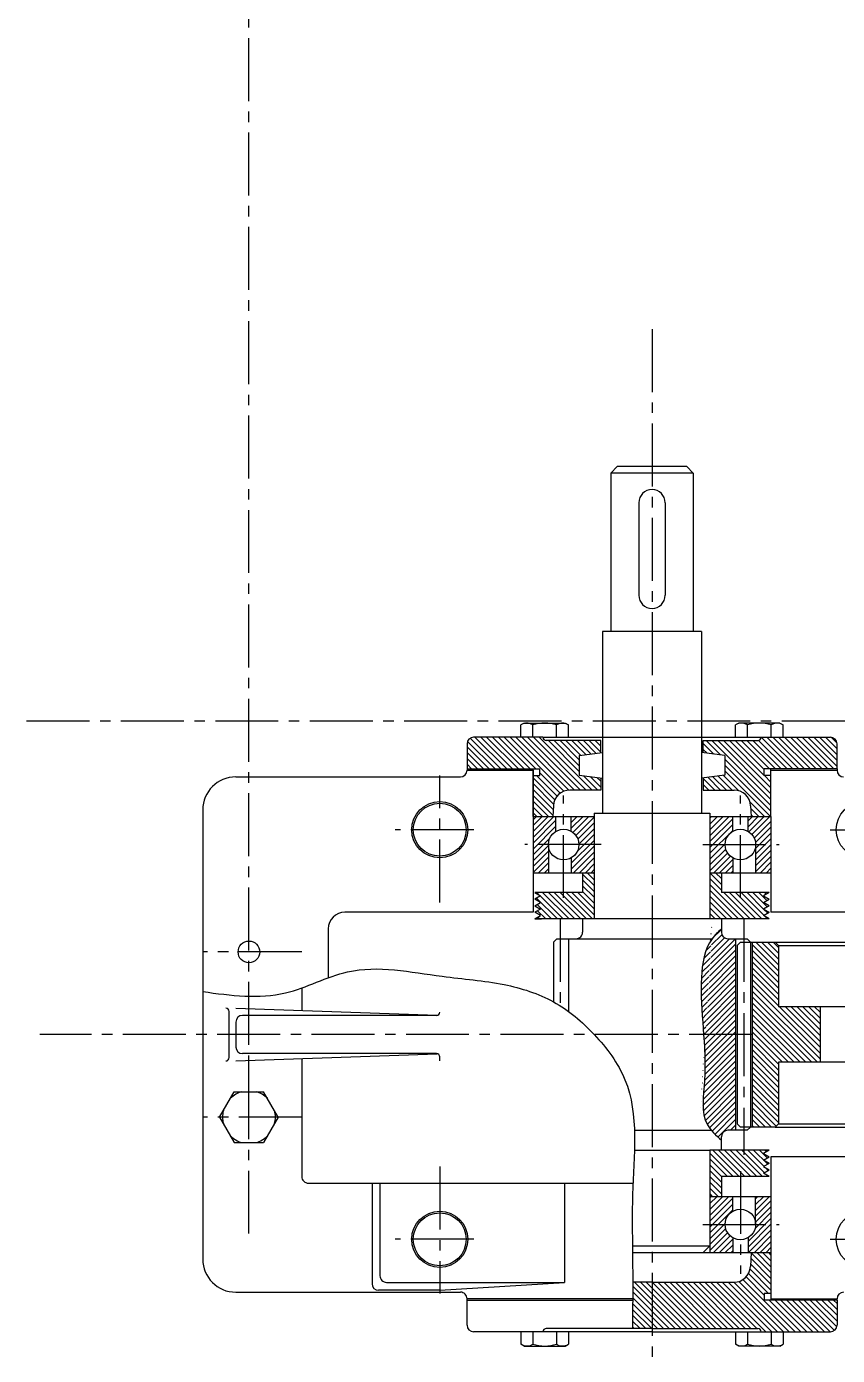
# Model space of a CAD drawing. Header units: inches. Extents: x -1077 to 1679, y -2224 to 594.
# Drawn here: x -36.8 to 208.6, y -2013.2 to -1610.9 of the extents above; entities that cross this region are included whole.
import ezdxf

# ---------------------------------------------------------------- set-up
doc = ezdxf.new("R2010")
doc.units = ezdxf.units.IN
doc.header["$MEASUREMENT"] = 0
doc.linetypes.add('CENTER2', pattern=[28.575000000000003, 19.05, -3.175, 3.175, -3.175])
for name, color, linetype in [('中心线', 10, 'CENTER2'), ('剖面层', 4, 'Continuous'), ('粗实线', 5, 'Continuous')]:
    doc.layers.add(name, color=color, linetype=linetype)
pattern_1 = [(45, (0, 0), (-0.8838834764831844, 0.8838834764831844), [])]
pattern_2 = [(135, (0, 0), (-0.8838834764831844, -0.8838834764831844), [])]

msp = doc.modelspace()

# ---------------------------------------------------------------- hatches: boundary and pattern name
at = {"layer": '剖面层'}
h = msp.add_hatch(dxfattribs=at)
h.set_pattern_fill('ANSI31', color=256, scale=10, angle=90)
h.set_pattern_definition(pattern_2)
h.paths.add_polyline_path([(198.5027397935619, -1826.023934637866), (185.5027397935619, -1826.023934637866, -0.4142135623730951), (184.5027397935619, -1827.023934637866), (168.0027397935621, -1827.023934637866), (168.0027397935621, -1830.725834991997), (174.5027397935619, -1831.523934637866), (174.5027397935619, -1837.523934637866), (168.0027397935621, -1838.322034283735), (168.0027397935622, -1842.023934637866), (177.3464936964214, -1842.023934637866, -0.3996556435778324), (182.3402553909244, -1846.774246555422), (182.5027397935619, -1850.023934637866), (188.5027397935619, -1850.023934637866), (188.5027397935619, -1837.623934637866), (186.5027397935619, -1837.623934637866), (186.5027397935619, -1835.623934637866), (198.5027397935619, -1835.623934637866)])
h.paths.add_polyline_path([(208.5027397935619, -1828.023934637866, 0.4142135623730951), (206.5027397935619, -1826.023934637866), (198.5027397935619, -1826.023934637866), (198.5027397935619, -1835.623934637866), (203.0027397935619, -1835.623934637866), (208.5027397935619, -1835.623934637866)])
h.paths.add_polyline_path([(130.5027397935619, -1831.523934637866), (137.0027397935617, -1830.725834991997), (137.0027397935617, -1827.023934637866), (120.5027397935619, -1827.023934637866, -0.414213562373096), (119.5027397935619, -1826.023934637866), (106.5027397935619, -1826.023934637866), (106.5027397935619, -1835.623934637866), (118.5027397935619, -1835.623934637866), (118.5027397935619, -1837.623934637866), (116.5027397935619, -1837.623934637866), (116.5027397935619, -1850.023934637866), (122.5027397935619, -1850.023934637866), (122.6652241961994, -1846.774246555422, -0.3996556435778316), (127.6589858907024, -1842.023934637866), (137.0027397935615, -1842.023934637866), (137.0027397935616, -1838.322034283735), (130.5027397935619, -1837.523934637866)])
h.paths.add_polyline_path([(106.5027397935619, -1826.023934637866), (98.50273979356189, -1826.023934637866, 0.4142135623730951), (96.50273979356189, -1828.023934637866), (96.50273979356189, -1835.623934637866), (102.0027397935619, -1835.623934637866), (106.5027397935619, -1835.623934637866)])
h = msp.add_hatch(dxfattribs=at)
h.set_pattern_fill('ANSI31', color=256, scale=10)
h.set_pattern_definition(pattern_1)
h.paths.add_polyline_path([(135.0027397935619, -1850.023934637866), (128.0815456141368, -1850.023934637866), (128.0815456141367, -1854.52802567368, -0.2668573830482483), (130.377739793562, -1858.523934637866), (135.0027397935619, -1858.523934637866)])
h.paths.add_polyline_path([(135.0027397935619, -1858.523934637866), (130.377739793562, -1858.523934637866, -0.2668573830482483), (128.0815456141367, -1862.519843602051), (128.0815456141367, -1867.023934637866), (135.0027397935619, -1867.023934637866)])
h.paths.add_polyline_path([(121.127739793562, -1858.523934637866), (116.5027397935619, -1858.523934637866), (116.5027397935619, -1867.023934637866), (121.127739793562, -1867.023934637866)])
h.paths.add_polyline_path([(123.4402397935619, -1854.518567145363), (123.440239793562, -1850.023934637866), (116.5027397935619, -1850.023934637866), (116.5027397935619, -1858.523934637866), (121.127739793562, -1858.523934637866, -0.2679491924311208)])
h.paths.add_polyline_path([(176.9239339729871, -1850.023934637866), (170.0027397935619, -1850.023934637866), (170.0027397935619, -1858.523934637866), (174.6277397935619, -1858.523934637866, -0.2668573830482483), (176.9239339729872, -1854.52802567368)])
h.paths.add_polyline_path([(188.5027397935618, -1850.023934637866), (181.5652397935619, -1850.023934637866), (181.5652397935619, -1854.518567145363, -0.2679491924311208), (183.8777397935619, -1858.523934637866), (188.5027397935618, -1858.523934637866)])
h.paths.add_polyline_path([(188.5027397935618, -1858.523934637866), (183.8777397935619, -1858.523934637866), (183.8777397935619, -1867.023934637866), (188.5027397935618, -1867.023934637866)])
h.paths.add_polyline_path([(176.9239339729871, -1862.519843602051, -0.2668573830482464), (174.6277397935619, -1858.523934637866), (170.0027397935619, -1858.523934637866), (170.0027397935618, -1867.023934637866), (176.9239339729871, -1867.023934637866)])
h = msp.add_hatch(dxfattribs=at)
h.set_pattern_fill('ANSI31', color=256, scale=10, angle=90)
h.set_pattern_definition(pattern_2)
h.paths.add_polyline_path([(188.0027397935619, -1879.023934637866), (186.2706889859925, -1878.023934637867), (188.0027397935608, -1877.023934637866), (186.2706889859925, -1876.023934637865), (188.0027397935619, -1875.023934637866), (186.270688985993, -1874.023934637866), (188.0027397935619, -1873.023934637866), (173.5027397935619, -1873.023934637866), (173.5027397935619, -1867.023934637866), (170.0027397935618, -1867.023934637866), (170.0027397935618, -1881.023934637866), (188.0027397935619, -1881.023934637866), (186.270688985993, -1880.023934637866)])
h.paths.add_polyline_path([(135.0027397935619, -1867.023934637866), (131.5027397935619, -1867.023934637866), (131.5027397935619, -1873.023934637866), (117.0027397935619, -1873.023934637866), (118.7347906011307, -1874.023934637866), (117.0027397935619, -1875.023934637866), (118.7347906011313, -1876.023934637865), (117.0027397935629, -1877.023934637866), (118.7347906011313, -1878.023934637867), (117.0027397935619, -1879.023934637866), (118.7347906011307, -1880.023934637866), (117.0027397935619, -1881.023934637866), (135.0027397935619, -1881.023934637866)])
h = msp.add_hatch(dxfattribs=at)
h.set_pattern_fill('ANSI31', color=256, scale=10)
h.set_pattern_definition(pattern_1)
edge = h.paths.add_edge_path()
edge.add_line((177.8262397935618, -1887.023934637866), (175.5027397935619, -1887.023934637866))
edge.add_arc((175.5027397935619, -1885.023934637866), 2, 180, 270, ccw=False)
edge.add_line((173.5027397935619, -1885.023934637866), (173.5027397935619, -1884.023934637866))
edge.add_spline(control_points=[(173.5027397935619, -1884.023934637866), (172.4939312572051, -1884.980292164762), (171.4851227208483, -1885.936649691658), (170.6781657049432, -1887.023934637866)], knot_values=[0, 0, 0, 0, 4.120463418366456, 4.120463418366456, 4.120463418366456, 4.120463418366456], degree=3, periodic=0)
edge.add_spline(control_points=[(170.6781657049428, -1887.023934637866), (168.3041196905297, -1890.222697945204), (166.0621066211942, -1905.713363952375), (170.0567945637528, -1923.082511050015), (167.0770805416842, -1940.392576480949), (170.0224916526627, -1944.479951466512), (170.4793022168592, -1945.023934637866)], knot_values=[4.120463418366437, 4.120463418367109, 4.120463418367109, 4.120463418367109, 16.24275687775018, 47.46852893032376, 60.8919792739131, 63.04547159645701, 63.04547159645701, 63.04547159645701, 63.04547159645701], degree=3, periodic=0)
edge.add_spline(control_points=[(170.4793022168592, -1945.023934637866), (171.3632673223336, -1946.076585734688), (172.4330035579478, -1947.050260186277), (173.5027397935619, -1948.023934637866)], knot_values=[63.04547159645701, 63.04547159645701, 63.04547159645701, 63.04547159645701, 67.21265208052579, 67.21265208052579, 67.21265208052579, 67.21265208052579], degree=3, periodic=0)
edge.add_line((173.5027397935619, -1948.023934637866), (173.5027397935619, -1947.023934637866))
edge.add_arc((175.5027397935619, -1947.023934637866), 2, 90, 180, ccw=False)
edge.add_line((175.5027397935619, -1945.023934637866), (177.8262397935619, -1945.023934637866))
edge.add_line((177.8262397935619, -1945.023934637866), (177.8262397935618, -1887.023934637866))
h = msp.add_hatch(dxfattribs=at)
h.set_pattern_fill('ANSI31', color=256, scale=10, angle=90)
h.set_pattern_definition(pattern_2)
h.paths.add_polyline_path([(258.502739793562, -1889.023934637866), (257.502739793562, -1888.023934637866), (256.0027397935619, -1888.023934637866), (242.1027397935619, -1888.023934637866), (241.1027397935619, -1889.023934637866), (241.102739793562, -1907.623934637866), (228.5336147935618, -1907.623934637865), (228.5336147935619, -1924.423934637865), (241.1027397935619, -1924.423934637866), (241.1027397935619, -1943.023934637866), (242.1027397935619, -1944.023934637866), (257.502739793562, -1944.023934637866), (258.502739793562, -1943.023934637866)])
h.paths.add_polyline_path([(203.3953647935619, -1907.623934637865), (190.8262397935629, -1907.623934637865), (190.8262397935636, -1889.023934637867), (189.8262397935637, -1888.023934637867), (182.8262397935619, -1888.023934637867), (182.8262397935619, -1944.023934637866), (189.8262397935615, -1944.023934637866), (190.8262397935615, -1943.023934637866), (190.8262397935623, -1924.423934637864), (203.3953647935619, -1924.423934637864)])
h.paths.add_polyline_path([(346.471864793562, -1907.623934637866), (333.9027397935618, -1907.623934637866), (333.9027397935619, -1889.023934637866), (332.9027397935619, -1888.023934637866), (317.5027397935621, -1888.023934637866), (316.5027397935621, -1889.023934637866), (316.5027397935621, -1943.023934637866), (317.5027397935627, -1944.023934637867), (318.5027397935621, -1944.023934637867), (332.9027397935619, -1944.023934637866), (333.9027397935619, -1943.023934637866), (333.9027397935619, -1924.423934637866), (346.4718647935619, -1924.423934637865)])
h.paths.add_polyline_path([(392.1792397935601, -1888.023934637866), (385.1792397935601, -1888.023934637866), (384.1792397935601, -1889.023934637866), (384.1792397935609, -1907.623934637865), (371.6101147935619, -1907.623934637865), (371.6101147935619, -1924.423934637864), (384.1792397935615, -1924.423934637864), (384.1792397935621, -1943.023934637866), (385.1792397935622, -1944.023934637866), (392.1792397935623, -1944.023934637866)])
h = msp.add_hatch(dxfattribs=at)
h.set_pattern_fill('ANSI31', color=256, scale=10, angle=90)
h.set_pattern_definition(pattern_2)
h.paths.add_polyline_path([(186.270688985993, -1954.023934637866), (188.0027397935619, -1953.023934637866), (186.2706889859931, -1952.023934637866), (188.0027397935619, -1951.023934637866), (170.0027397935619, -1951.023934637866), (170.0027397935619, -1965.023934637866), (173.5027397935619, -1965.023934637866), (173.5027397935619, -1959.023934637866), (188.0027397935619, -1959.023934637866), (186.270688985993, -1958.023934637866), (188.0027397935619, -1957.023934637866), (186.270688985993, -1956.023934637866), (188.0027397935619, -1955.023934637866)])
h.paths.add_polyline_path([(208.5027397935619, -1996.423934637866), (203.0027397935619, -1996.423934637866), (186.5027397935619, -1996.423934637866), (186.5027397935619, -1994.423934637866), (188.5027397935619, -1994.423934637866), (188.5027397935619, -1982.023934637866), (182.5027397935619, -1982.023934637866), (182.2902554071242, -1986.273622702878, -0.3996556445898844), (177.2964937117496, -1991.023934637866), (152.5027397935619, -1991.023934637866), (152.5027397935619, -2005.023934637866), (184.5027397935619, -2005.023934637866, -0.4142135623730951), (185.5027397935619, -2006.023934637866), (206.5027397935619, -2006.023934637866, 0.4142135623730951), (208.5027397935619, -2004.023934637866)])
edge = h.paths.add_edge_path()
edge.add_line((152.5027397935619, -1991.023934637866), (146.6585020981081, -1991.023934637866))
edge.add_spline(control_points=[(146.6585020981081, -1991.023934637868), (146.659429815179, -1992.689132247363), (146.656954883894, -1994.355997657191), (146.6522937324042, -1996.023934637866)], knot_values=[202.0884473698651, 202.0884473698651, 202.0884473698651, 202.0884473698651, 207.0854043535734, 207.0854043535734, 207.0854043535734, 207.0854043535734], degree=3, periodic=0)
edge.add_spline(control_points=[(146.6522937324042, -1996.023934637866), (146.6519211431331, -1996.15726122579), (146.6515345847706, -1996.290594660632), (146.6511346786117, -1996.423934637866)], knot_values=[207.0854043535734, 207.0854043535734, 207.0854043535734, 207.0854043535734, 207.4848362460006, 207.4848362460006, 207.4848362460006, 207.4848362460006], degree=3, periodic=0)
edge.add_spline(control_points=[(146.6511346786117, -1996.423934637866), (146.6425431622351, -1999.288588188724), (146.6277909037096, -2002.156261413295), (146.6130386451841, -2005.023934637866)], knot_values=[207.4848362460006, 207.4848362460006, 207.4848362460006, 207.4848362460006, 216.0661635620985, 216.0661635620985, 216.0661635620985, 216.0661635620985], degree=3, periodic=0)
edge.add_line((146.6130386451841, -2005.023934637866), (152.5027397935619, -2005.023934637866))
edge.add_line((152.5027397935619, -2005.023934637866), (152.5027397935619, -1991.023934637866))
h = msp.add_hatch(dxfattribs=at)
h.set_pattern_fill('ANSI31', color=256, scale=10)
h.set_pattern_definition(pattern_1)
h.paths.add_polyline_path([(188.5027397935619, -1973.523934637866), (183.8777397935619, -1973.523934637866, -0.2679491924311209), (181.5652397935619, -1977.529302130369), (181.5652397935619, -1982.023934637866), (188.5027397935619, -1982.023934637866)])
h.paths.add_polyline_path([(188.5027397935619, -1965.023934637866), (183.8777397935619, -1965.023934637866), (183.8777397935619, -1973.523934637866), (188.5027397935619, -1973.523934637866)])
h.paths.add_polyline_path([(176.9239339729871, -1965.023934637866), (170.0027397935619, -1965.023934637866), (170.002739793562, -1973.523934637866), (174.6277397935619, -1973.523934637866, -0.2668573830482464), (176.9239339729871, -1969.52802567368)])
h.paths.add_polyline_path([(176.9239339729872, -1977.519843602051, -0.2668573830482483), (174.6277397935619, -1973.523934637866), (170.002739793562, -1973.523934637866), (170.0027397935621, -1982.023934637866), (176.9239339729871, -1982.023934637866)])

# ---------------------------------------------------------------- linework, layer by layer
at = {"layer": '中心线'}
for p, q in [((30.50273979356217, -1976.307396108199), (30.50273979356253, -857.0381204370278)), ((152.5027397935619, -1702.455504936075), (152.5027397935619, -2224.220320091481)), ((-36.8163132149275, -1821.023934637866), (705.5928036466939, -1821.023934637866)), ((88.25273979356186, -1876.023934637866), (88.25273979356186, -1837.646777819799)), ((125.7527397935619, -1874.685299530885), (125.752739793562, -1843.613754759659)), ((179.2527397935619, -1874.685299530885), (179.2527397935619, -1843.613754759659)), ((98.55149760675522, -1854.023934637866), (74.79255960211412, -1854.023934637866)), ((206.4539819803686, -1854.023934637866), (230.2129199850096, -1854.023934637866)), ((137.0892964125979, -1858.523934637866), (114.0375860383648, -1858.523934637866)), ((167.9161831745259, -1858.523934637866), (190.9678935487591, -1858.523934637866)), ((124.6792397935619, -1881.023470153158), (124.6792397935619, -1907.298817934922)), ((180.3262397935619, -1881.023470153158), (180.3262397935619, -1952.453399292564)), ((46.50273979356189, -1891.023934637866), (16.5027397935621, -1891.023934637866)), ((182.8262397935619, -1916.023934637866), (-32.85457426861103, -1916.023934637866)), ((30.50273979356217, -1941.023934637866), (30.50273979356217, -1922.909415976814)), ((46.50273979356194, -1941.023934637866), (16.50273979356238, -1941.023934637866)), ((88.25273979356186, -1956.023934637865), (88.25273979356186, -1994.401091455933)), ((179.2527397935619, -1957.362569744846), (179.2527397935619, -1988.434114516073)), ((167.9161831745259, -1973.523934637866), (190.9678935487591, -1973.523934637866)), ((98.55149760675522, -1978.023934637865), (74.79255960211412, -1978.023934637865)), ((206.4539819803686, -1978.023934637866), (230.2129199850096, -1978.023934637866))]:
    msp.add_line(p, q, dxfattribs=at)
at = {"layer": '粗实线'}
for p, q in [((140.0027397935619, -1746.023934637866), (142.0027397935619, -1744.023934637866)), ((163.0027397935619, -1744.023934637866), (142.0027397935619, -1744.023934637866)), ((165.0027397935619, -1746.023934637866), (163.0027397935619, -1744.023934637866)), ((140.0027397935619, -1746.023934637866), (140.0027397935619, -1794.023934637866)), ((165.0027397935619, -1746.023934637866), (140.0027397935619, -1746.023934637866)), ((165.0027397935619, -1746.023934637865), (165.0027397935619, -1794.023934637866)), ((148.5027397935619, -1755.023934637866), (148.5027397935619, -1783.023934637866)), ((156.5027397935619, -1755.023934637866), (156.5027397935619, -1783.023934637866)), ((167.5027397935619, -1794.023934637866), (137.5027397935619, -1794.023934637866)), ((137.5027397935619, -1794.023934637866), (137.5027397935619, -1849.023934637866)), ((167.5027397935619, -1794.023934637866), (167.5027397935619, -1849.023934637866)), ((113.832512879861, -1821.723934637866), (112.8267850861341, -1822.304591850306)), ((112.8267850861342, -1826.023934637866), (112.8267850861341, -1822.304591850306)), ((113.8325128798602, -1821.723934637866), (126.2010572923049, -1821.723934637866)), ((116.421785086083, -1826.023934637866), (116.4217850860831, -1822.275092993402)), ((123.611785086083, -1826.023934637866), (123.6117850860829, -1822.275092993402)), ((126.201057292305, -1821.723934637866), (127.2067850860319, -1822.304591850306)), ((127.2067850860317, -1826.023934637866), (127.2067850860319, -1822.304591850306)), ((178.8044222948188, -1821.723934637866), (177.7986945010919, -1822.304591850306)), ((177.7986945010921, -1826.023934637866), (177.7986945010919, -1822.304591850306)), ((191.1729667072635, -1821.723934637866), (178.8044222948189, -1821.723934637866)), ((181.3936945010407, -1826.023934637866), (181.3936945010408, -1822.275092993402)), ((188.5836945010408, -1826.023934637866), (188.5836945010407, -1822.275092993402)), ((191.1729667072627, -1821.723934637866), (192.1786945009896, -1822.304591850306)), ((192.1786945009895, -1826.023934637866), (192.1786945009896, -1822.304591850306)), ((119.5027397935619, -1826.023934637866), (98.50273979356189, -1826.023934637866)), ((119.5027397935619, -1826.023934637866), (119.5027397935619, -1826.023934637866)), ((119.5027397935619, -1826.023934637866), (185.5027397935619, -1826.023934637866)), ((185.5027397935619, -1826.023934637866), (206.5027397935619, -1826.023934637866)), ((185.5027397935619, -1826.023934637866), (185.5027397935619, -1826.023934637866)), ((96.50273979356189, -1828.023934637866), (96.50273979356189, -1835.623934637866)), ((137.0027397935617, -1827.023934637866), (120.5027397935619, -1827.023934637866)), ((137.0027397935617, -1830.725834991997), (137.0027397935617, -1827.023934637866)), ((168.0027397935621, -1830.725834991997), (168.0027397935621, -1827.023934637866)), ((168.0027397935621, -1827.023934637866), (184.5027397935619, -1827.023934637866)), ((208.5027397935619, -1835.623934637866), (208.5027397935619, -1828.023934637866)), ((130.5027397935619, -1831.523934637866), (137.5027397935619, -1830.664442711545)), ((130.5027397935619, -1831.523934637866), (130.5027397935619, -1837.523934637866)), ((174.5027397935619, -1831.523934637866), (167.5027397935619, -1830.664442711545)), ((174.5027397935619, -1831.523934637866), (174.5027397935619, -1837.523934637866)), ((26.50273979356176, -1838.023934637866), (94.5027397935619, -1838.023934637866)), ((96.50273979356189, -1835.623934637866), (102.0027397935619, -1835.623934637866)), ((96.50273979356189, -1835.623934637866), (96.50273979356189, -1836.023934637866)), ((96.50273979356189, -1836.023934637866), (116.5027397935619, -1836.023934637866)), ((102.0027397935619, -1835.623934637866), (118.5027397935619, -1835.623934637866)), ((116.5027397935619, -1836.023934637866), (116.5027397935619, -1835.623934637866)), ((116.5027397935619, -1836.023934637866), (116.5027397935619, -1879.023934637866)), ((116.5027397935619, -1850.023934637866), (116.5027397935619, -1836.023934637866)), ((116.5027397935619, -1837.623934637866), (118.5027397935619, -1837.623934637866)), ((118.5027397935619, -1837.623934637866), (118.5027397935619, -1835.623934637866)), ((130.5027397935619, -1837.523934637866), (137.5027397935619, -1838.383426564186)), ((137.0027397935616, -1838.322034283734), (137.0027397935615, -1842.023934637866)), ((174.5027397935619, -1837.523934637866), (167.5027397935619, -1838.383426564186)), ((168.0027397935621, -1838.322034283734), (168.0027397935622, -1842.023934637866)), ((203.0027397935619, -1835.623934637866), (186.5027397935619, -1835.623934637866)), ((186.5027397935619, -1837.623934637866), (186.5027397935619, -1835.623934637866)), ((188.5027397935619, -1837.623934637866), (186.5027397935619, -1837.623934637866)), ((188.5027397935619, -1836.023934637866), (188.5027397935619, -1835.623934637866)), ((188.5027397935619, -1850.023934637866), (188.5027397935619, -1836.023934637866)), ((188.5027397935619, -1836.023934637866), (208.5027397935619, -1836.023934637866)), ((208.5027397935619, -1835.623934637866), (203.0027397935619, -1835.623934637866)), ((208.5027397935619, -1835.623934637866), (208.5027397935619, -1836.023934637866)), ((137.0027397935615, -1842.023934637866), (127.6589858907024, -1842.023934637866)), ((168.0027397935622, -1842.023934637866), (177.3464936964214, -1842.023934637866)), ((16.50273979356186, -1848.023934637866), (16.50273979356263, -1984.023934637866)), ((116.5027397935619, -1850.023934637866), (135.0027397935619, -1850.023934637866)), ((122.6652241961994, -1846.774246555422), (122.5027397935619, -1850.023934637866)), ((123.4402397935619, -1854.518567145363), (123.440239793562, -1850.023934637866)), ((128.0815456141367, -1854.52802567368), (128.0815456141368, -1850.023934637866)), ((135.0027397935619, -1849.023934637866), (135.0027397935619, -1881.023934637866)), ((135.0027397935619, -1849.023934637866), (170.0027397935619, -1849.023934637866)), ((170.0027397935619, -1849.023934637866), (170.0027397935618, -1867.023934637866)), ((170.0027397935619, -1850.023934637866), (188.5027397935619, -1850.023934637866)), ((176.9239339729872, -1854.52802567368), (176.9239339729871, -1850.023934637866)), ((181.5652397935619, -1854.518567145363), (181.5652397935619, -1850.023934637866)), ((182.3402553909244, -1846.774246555422), (182.5027397935619, -1850.023934637866)), ((188.5027397935618, -1850.023934637866), (188.5027397935618, -1867.023934637866)), ((121.127739793562, -1858.523934637866), (121.127739793562, -1867.023934637866)), ((183.8777397935619, -1858.523934637866), (183.8777397935619, -1867.023934637866)), ((128.0815456141367, -1862.519843602051), (128.0815456141367, -1867.023934637866)), ((176.9239339729871, -1862.519843602051), (176.9239339729871, -1867.023934637866)), ((116.5027397935619, -1867.023934637866), (135.0027397935619, -1867.023934637866)), ((131.5027397935619, -1867.023934637866), (131.5027397935619, -1873.023934637866)), ((170.0027397935619, -1867.023934637866), (188.5027397935619, -1867.023934637866)), ((170.0027397935618, -1867.023934637866), (170.0027397935618, -1881.023934637866)), ((173.5027397935619, -1867.023934637866), (173.5027397935619, -1873.023934637866)), ((188.5027397935618, -1867.023934637866), (188.5027397935619, -1879.023934637866)), ((131.5027397935619, -1873.023934637866), (117.0027397935619, -1873.023934637866)), ((117.0027397935619, -1873.023934637866), (118.7347906011307, -1874.023934637866)), ((118.7347906011307, -1874.023934637866), (117.0027397935619, -1875.023934637866)), ((188.0027397935619, -1873.023934637866), (173.5027397935619, -1873.023934637866)), ((188.0027397935619, -1873.023934637866), (186.270688985993, -1874.023934637866)), ((186.270688985993, -1874.023934637866), (188.0027397935619, -1875.023934637866)), ((118.7347906011313, -1876.023934637865), (117.0027397935619, -1875.023934637866)), ((117.0027397935629, -1877.023934637866), (118.7347906011313, -1876.023934637865)), ((117.0027397935629, -1877.023934637866), (118.7347906011313, -1878.023934637867)), ((118.7347906011313, -1878.023934637867), (117.0027397935619, -1879.023934637866)), ((186.2706889859925, -1876.023934637865), (188.0027397935619, -1875.023934637866)), ((188.0027397935608, -1877.023934637866), (186.2706889859925, -1876.023934637865)), ((188.0027397935608, -1877.023934637866), (186.2706889859925, -1878.023934637867)), ((186.2706889859925, -1878.023934637867), (188.0027397935619, -1879.023934637866)), ((116.5027397935619, -1879.023934637866), (59.50273979356187, -1879.023934637866)), ((118.7347906011307, -1880.023934637866), (117.0027397935619, -1879.023934637866)), ((117.0027397935619, -1881.023934637866), (118.7347906011307, -1880.023934637866)), ((188.0027397935619, -1881.023934637866), (117.0027397935619, -1881.023934637866)), ((117.0027397935619, -1881.023934637866), (119.0027397935619, -1881.023934637866)), ((131.5055235570743, -1881.029944076885), (131.5066664044232, -1885.023362272415)), ((173.5027397935619, -1881.023934637866), (173.5027397935619, -1885.023934637866)), ((188.0027397935619, -1881.023934637866), (186.0027397935619, -1881.023934637866)), ((186.270688985993, -1880.023934637866), (188.0027397935619, -1879.023934637866)), ((188.0027397935619, -1881.023934637866), (186.270688985993, -1880.023934637866)), ((245.0027397935619, -1879.023934637866), (188.5027397935619, -1879.023934637866)), ((54.50273979356189, -1884.023934637866), (54.50273979356189, -1898.82578104447)), ((122.6792397935619, -1888.023934637866), (123.6792397935619, -1887.023934637866)), ((122.6792397935619, -1888.023934637866), (122.6792397935619, -1906.118136909601)), ((123.6792397935619, -1887.023934637866), (129.5066664863237, -1887.023934637866)), ((127.179239793562, -1887.023934637866), (127.1792397935619, -1908.998013722043)), ((129.5066664863237, -1887.023934637866), (170.6781657049424, -1887.023934637866)), ((175.5027397935619, -1887.023934637866), (181.3262397935619, -1887.023934637866)), ((177.8262397935618, -1887.023934637866), (177.8262397935619, -1945.023934637866)), ((178.3307397935619, -1889.023934637867), (179.3307397935619, -1888.023934637867)), ((178.3307397935619, -1889.023934637867), (178.3307397935618, -1943.023934637866)), ((179.3307397935619, -1888.023934637867), (189.8262397935637, -1888.023934637867)), ((181.3262397935619, -1887.023934637866), (182.3262397935619, -1888.023934637866)), ((182.3262397935619, -1888.023934637866), (182.3262397935619, -1944.023934637866)), ((182.8262397935619, -1888.023934637866), (182.8262397935619, -1944.023934637866)), ((190.8262397935636, -1889.023934637867), (189.8262397935637, -1888.023934637867)), ((189.8262397935615, -1888.023934637866), (242.1027397935619, -1888.023934637865)), ((190.8262397935636, -1889.023934637867), (190.8262397935629, -1907.623934637865)), ((190.8262397935615, -1889.023934637866), (241.1027397935619, -1889.023934637865)), ((46.50273979356188, -1901.908717007698), (46.50273979356188, -1908.738180608156)), ((24.53048338019535, -1923.023934637867), (24.5304833801953, -1909.023934637865)), ((26.52237948359427, -1908.023934637865), (87.48535813349234, -1910.203202737245)), ((87.25273979356713, -1910.230634637866), (28.52237948359407, -1910.230634637866)), ((241.1027397935619, -1907.623934637866), (190.8262397935629, -1907.623934637865)), ((203.3953647935619, -1907.623934637866), (203.3953647935619, -1924.423934637866)), ((26.52237948359407, -1912.230634637866), (26.52237948359407, -1919.817234637866)), ((26.52237948359427, -1924.023934637867), (87.48535813349234, -1921.844666538486)), ((87.25273979356713, -1921.817234637866), (28.52237948359407, -1921.817234637866)), ((88.25273979356713, -1924.023934637866), (88.25273979356713, -1922.817234637866)), ((46.50273979356188, -1923.309688667576), (46.50273979356199, -1959.023934637866)), ((190.8262397935623, -1924.423934637864), (190.8262397935615, -1943.023934637866)), ((241.1027397935619, -1924.423934637866), (190.8262397935623, -1924.423934637864)), ((21.61773979356217, -1941.023934637866), (26.06023979356219, -1933.329298925241)), ((26.06023979356219, -1933.329298925241), (34.94523979356219, -1933.329298925241)), ((39.38773979356217, -1941.023934637866), (34.94523979356215, -1933.329298925241)), ((21.61773979356217, -1941.023934637866), (26.06023979356219, -1948.718570350491)), ((39.38773979356217, -1941.023934637866), (34.94523979356215, -1948.718570350491)), ((179.3307397935618, -1944.023934637866), (178.3307397935618, -1943.023934637866)), ((190.8262397935615, -1943.023934637866), (189.8262397935615, -1944.023934637866)), ((190.8262397935615, -1943.023934637866), (241.1027397935619, -1943.023934637866)), ((147.1812390594375, -1945.023934637866), (170.4793022168592, -1945.023934637866)), ((173.5027397935619, -1951.023934637866), (173.5027397935619, -1947.023934637866)), ((181.3262397935619, -1945.023934637866), (175.5027397935619, -1945.023934637866)), ((189.8262397935615, -1944.023934637866), (179.3307397935618, -1944.023934637866)), ((182.3262397935619, -1944.023934637866), (181.3262397935619, -1945.023934637866)), ((189.8262397935615, -1944.023934637866), (242.1027397935619, -1944.023934637866)), ((26.06023979356219, -1948.718570350491), (34.94523979356219, -1948.71857035049)), ((147.1891438314435, -1951.020670209267), (170.0027397935619, -1951.023934637866)), ((188.0027397935619, -1951.023934637866), (170.0027397935619, -1951.023934637866)), ((170.0027397935619, -1951.023934637866), (170.0027397935621, -1982.023934637866)), ((188.0027397935619, -1951.023934637866), (186.2706889859931, -1952.023934637866)), ((186.270688985993, -1952.023934637866), (188.0027397935619, -1953.023934637866)), ((186.270688985993, -1954.023934637866), (188.0027397935619, -1953.023934637866)), ((188.0027397935619, -1955.023934637866), (186.2706889859931, -1954.023934637866)), ((188.0027397935619, -1955.023934637866), (186.2706889859931, -1956.023934637866)), ((188.5027397935619, -1953.023934637866), (188.5027397935619, -1996.023934637866)), ((245.0027397935619, -1953.023934637866), (188.5027397935619, -1953.023934637866)), ((173.5027397935619, -1959.023934637866), (173.5027397935619, -1965.023934637866)), ((188.0027397935619, -1959.023934637866), (173.5027397935619, -1959.023934637866)), ((186.270688985993, -1956.023934637866), (188.0027397935619, -1957.023934637866)), ((186.270688985993, -1958.023934637866), (188.0027397935619, -1957.023934637866)), ((188.0027397935619, -1959.023934637866), (186.2706889859931, -1958.023934637866)), ((48.502739793562, -1961.023934637866), (146.752777224036, -1961.023934637866)), ((67.75072435933043, -1961.023934637866), (67.75072435933043, -1991.467434637866)), ((70.15522435933009, -1961.023934637866), (70.15522435933009, -1989.062934637866)), ((126.0108618854957, -1961.023934637866), (126.0108618854957, -1991.062934637866)), ((170.0027397935619, -1965.023934637866), (188.5027397935619, -1965.023934637866)), ((176.9239339729871, -1969.52802567368), (176.9239339729871, -1965.023934637866)), ((183.8777397935619, -1973.523934637866), (183.8777397935619, -1965.023934637866)), ((176.9239339729872, -1977.519843602051), (176.9239339729871, -1982.023934637866)), ((181.5652397935619, -1977.529302130369), (181.5652397935619, -1982.023934637866)), ((146.5901580735333, -1980.023934637866), (170.002739793562, -1980.023934637866)), ((146.613038645186, -1982.023934637866), (188.5027397935619, -1982.023934637866)), ((168.0027397935619, -1982.023934637866), (170.0027397935619, -1980.023934637866)), ((182.5027397935619, -1982.023934637866), (182.2902554071242, -1986.273622702878)), ((72.1552243593301, -1991.062934637866), (126.0108618854957, -1991.062934637866)), ((88.25273979356186, -1993.467434637866), (126.0108618854957, -1991.062934637866)), ((152.5027397935619, -1991.023934637866), (146.6585020981115, -1991.023934637866)), ((152.5027397935619, -1991.023934637866), (177.2964937117495, -1991.023934637866)), ((26.5027397935626, -1994.023934637866), (94.50273979356274, -1994.023934637866)), ((88.25273979356186, -1993.467434637866), (69.75072435933043, -1993.467434637866)), ((186.5027397935619, -1994.423934637866), (186.5027397935619, -1996.423934637866)), ((188.5027397935619, -1994.423934637866), (186.5027397935619, -1994.423934637866)), ((146.6522937324061, -1996.023934637866), (96.5027397935619, -1996.023934637866)), ((96.50273979356189, -1996.423934637866), (96.50273979356189, -1996.023934637866)), ((96.50273979356189, -2004.023934637866), (96.50273979356189, -1996.423934637866)), ((96.50273979356189, -1996.423934637866), (102.0027397935619, -1996.423934637866)), ((102.0027397935619, -1996.423934637866), (146.6511346786134, -1996.423934637866)), ((203.0027397935619, -1996.423934637866), (186.5027397935619, -1996.423934637866)), ((188.5027397935619, -1996.023934637866), (208.5027397935619, -1996.023934637866)), ((188.5027397935619, -1996.023934637866), (188.5027397935619, -1996.423934637866)), ((208.5027397935619, -1996.423934637866), (203.0027397935619, -1996.423934637866)), ((208.5027397935619, -1996.423934637866), (208.5027397935619, -1996.023934637866)), ((208.5027397935619, -1996.423934637866), (208.5027397935619, -2004.023934637866)), ((152.5027397935619, -2006.023934637866), (98.50273979356189, -2006.023934637866)), ((112.8267850861342, -2006.023934637866), (112.8267850861341, -2009.743277425426)), ((116.421785086083, -2006.023934637866), (116.4217850860831, -2009.772776282329)), ((119.5027397935618, -2006.023934637866), (119.5027397935618, -2006.023934637866)), ((119.5027397935619, -2006.023934637866), (119.5027397935619, -2006.023934637866)), ((152.5027397935619, -2005.023934637866), (120.5027397935618, -2005.023934637866)), ((123.611785086083, -2006.023934637866), (123.6117850860829, -2009.772776282329)), ((127.2067850860317, -2006.023934637866), (127.2067850860319, -2009.743277425426)), ((152.5027397935619, -2005.023934637866), (184.5027397935619, -2005.023934637866)), ((152.5027397935619, -2006.023934637866), (206.5027397935619, -2006.023934637866)), ((177.7986945010921, -2006.023934637866), (177.7986945010919, -2009.743277425426)), ((181.3936945010407, -2006.023934637866), (181.3936945010408, -2009.772776282329)), ((185.5027397935619, -2006.023934637866), (185.5027397935619, -2006.023934637866)), ((188.5836945010408, -2006.023934637866), (188.5836945010407, -2009.772776282329)), ((192.1786945009895, -2006.023934637866), (192.1786945009896, -2009.743277425426)), ((113.832512879861, -2010.323934637866), (112.8267850861341, -2009.743277425426)), ((113.8325128798602, -2010.323934637865), (126.2010572923049, -2010.323934637866)), ((126.201057292305, -2010.323934637866), (127.2067850860319, -2009.743277425426)), ((178.8044222948188, -2010.323934637866), (177.7986945010919, -2009.743277425426)), ((191.1729667072635, -2010.323934637865), (178.8044222948189, -2010.323934637866)), ((191.1729667072627, -2010.323934637866), (192.1786945009896, -2009.743277425426))]:
    msp.add_line(p, q, dxfattribs=at)
for centre, radius in [((88.25273979356183, -1854.023934637866), 8.5), ((88.25273979356186, -1854.023934637866), 8), ((216.7527397935619, -1854.023934637866), 8.5), ((125.752739793562, -1858.523934637866), 4.625), ((179.2527397935619, -1858.523934637866), 4.625), ((30.50273979356217, -1891.023934637866), 3.283999999956592), ((88.25273979356183, -1978.023934637866), 8.5), ((88.25273979356186, -1978.023934637865), 8), ((179.2527397935619, -1973.523934637866), 4.625), ((216.7527397935619, -1978.023934637866), 8.5)]:
    msp.add_circle(centre, radius, dxfattribs=at)
for centre, radius, start, end in [((152.5027397935619, -1755.023934637866), 4, 0, 180), ((152.5027397935619, -1783.023934637866), 4, 180, 0), ((114.6242850861086, -1824.930619021108), 3.206684383242605, 55.90630710029846, 111.6826087602089), ((120.0167850860834, -1833.723934637866), 12, 72.56742111552566, 107.4325788844763), ((125.4092850860575, -1824.930619021108), 3.206684383242605, 68.31739123978502, 124.0936928996962), ((179.5961945010663, -1824.930619021108), 3.206684383242605, 55.90630710030255, 111.682608760215), ((184.9886945010404, -1833.723934637866), 12, 72.56742111552454, 107.4325788844753), ((190.3811945010152, -1824.930619021108), 3.206684383242605, 68.31739123979186, 124.0936928997018), ((98.50273979356189, -1828.023934637866), 2, 90, 180), ((120.5027397935619, -1826.023934637866), 1, 180, 270.0000000000002), ((184.5027397935619, -1826.023934637866), 1, 270, 0), ((206.5027397935619, -1828.023934637866), 2, 0, 90), ((26.50273979356188, -1848.023934637866), 10, 90.00000000000067, 180), ((94.50273979356189, -1836.023934637866), 2, 270.0000000000003, 0), ((210.5027397935619, -1836.023934637866), 2, 180, 270), ((127.6589858907024, -1847.023934637866), 5, 89.99999999999977, 177.1375948000011), ((177.3464936964214, -1847.023934637866), 5, 2.862405199998881, 90), ((59.50273979356189, -1884.023934637866), 5, 90.0000000000002, 180), ((129.5066664863237, -1885.023934637866), 2, 269.9999999999997, 0.01639706254760656), ((175.5027397935619, -1885.023934637866), 2, 180, 270), ((23.53048338019535, -1909.023934637865), 1, 0, 89.99999999999899), ((28.52237948359407, -1912.230634637866), 2, 90, 180), ((87.25273979356713, -1909.230634637866), 1, 270, 0), ((23.53048338019535, -1923.023934637867), 1, 270.000000000001, 2.035554996136651e-13), ((28.52237948359407, -1919.817234637866), 2, 180, 270), ((87.25273979356713, -1922.817234637866), 1, 2.035554996136651e-13, 90), ((30.50273979356217, -1941.023934637866), 8, 105.8815529531407, 134.1184470468573), ((30.50273979356217, -1941.023934637866), 8, 45.88155295314265, 74.11844704685599), ((30.50273979356217, -1941.023934637866), 8, 165.8815529531396, 194.1184470468604), ((30.50273979356217, -1941.023934637866), 8, 345.8815529531396, 14.11844704686037), ((30.50273979356217, -1941.023934637866), 8, 225.8815529531427, 254.1184470468594), ((30.50273979356217, -1941.023934637866), 8, 285.881552953144, 314.1184470468573), ((175.5027397935619, -1947.023934637866), 2, 90, 180), ((48.50273979356199, -1959.023934637866), 2, 180.0000000000001, 270.0000000000002), ((26.5027397935626, -1984.023934637866), 10, 180, 269.9999999999999), ((177.2964937117496, -1986.023934637866), 5, 269.9999999999998, 357.1375950000021), ((72.15522435933009, -1989.062934637866), 2, 180, 270.0000000000001), ((69.75072435933043, -1991.467434637866), 2, 180, 270), ((94.50273979356274, -1996.023934637866), 2, 0, 90.00000000000034), ((210.5027397935619, -1996.023934637866), 2, 90.00000000000001, 180), ((98.50273979356189, -2004.023934637866), 2, 180, 270), ((120.5027397935618, -2006.023934637866), 1, 90, 180), ((184.5027397935619, -2006.023934637866), 1, 0, 90), ((206.5027397935619, -2004.023934637866), 2, 270, 0), ((114.6242850861086, -2007.117250254623), 3.206684383242605, 248.3173912397951, 304.0936928997049), ((120.0167850860834, -1998.323934637865), 12, 252.5674211155268, 287.4325788844714), ((125.4092850860575, -2007.117250254623), 3.206684383242605, 235.9063071002988, 291.6826087602198), ((179.5961945010663, -2007.117250254623), 3.206684383242605, 248.3173912397802, 304.0936928997021), ((184.9886945010404, -1998.323934637865), 12, 252.5674211155277, 287.4325788844725), ((190.3811945010152, -2007.117250254623), 3.206684383242605, 235.9063071002949, 291.6826087602042)]:
    msp.add_arc(centre, radius, start, end, dxfattribs=at)
for points in [[(173.5027397935619, -1884.023934637866), (170.6781657049432, -1887.023934637866), (167.4640309956158, -1898.712362110615), (168.3825043010293, -1929.924623276165), (169.2833421351257, -1943.317812228893), (173.5027397935619, -1948.023934637866)], [(16.50273979356217, -1903.025099511761), (41.60480614504195, -1903.411747689941), (60.36315174224728, -1897.032385812068), (88.98422813040088, -1898.385580421898), (107.7425737276062, -1900.898645552465), (122.6792397935619, -1906.118136909601), (135.0099621450063, -1916.023934637866), (144.2924061946687, -1929.70238053707), (146.6130386451841, -1964.498792214443), (146.6130386451841, -1982.023934637866), (146.6130386451841, -2005.023934637866)]]:
    msp.add_spline(points, degree=3, dxfattribs=at)

doc.saveas('drawing.dxf')
